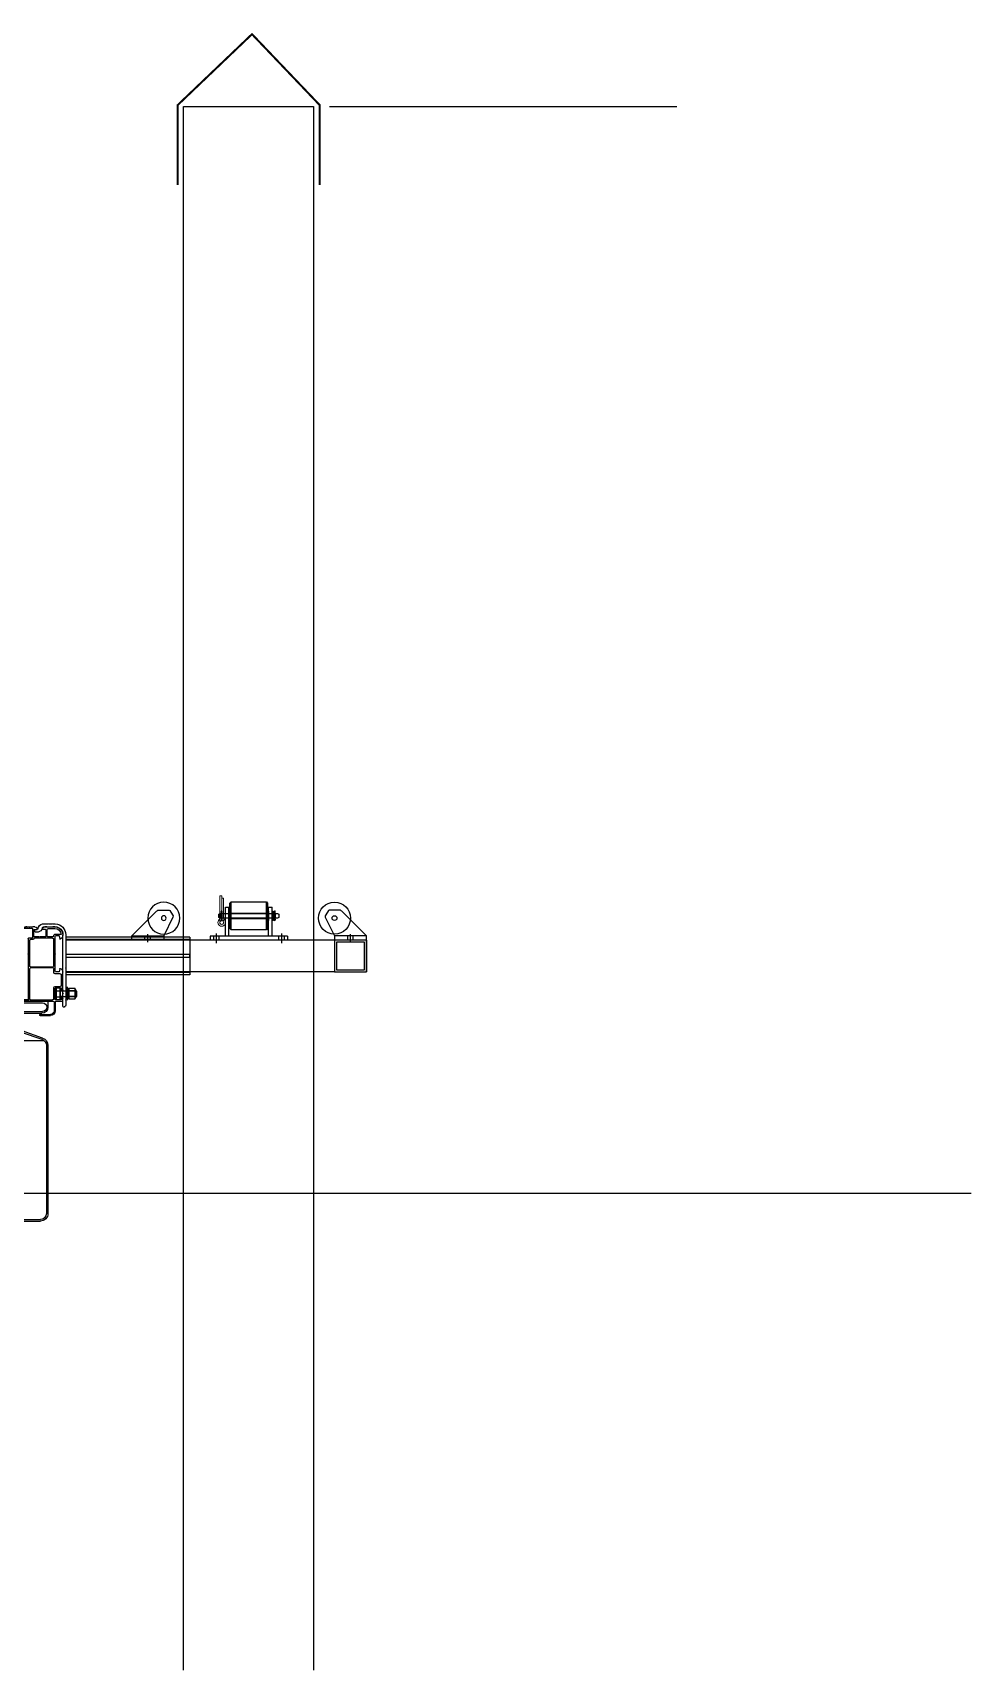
# Model space of a CAD drawing. Extents: x -259369 to -50372, y -155978 to 198088.
# Drawn here: x -103361 to -101015, y 12928 to 17023 of the extents above; entities that cross this region are included whole.
import ezdxf

# ---------------------------------------------------------------- set-up
doc = ezdxf.new("R2010")
doc.units = 0
doc.header["$LTSCALE"] = 1000
doc.header["$MEASUREMENT"] = 0
for name, pattern in [('( Border )', [21, 6, -3, 6, -3, 0, -3]), ('CENTER2', [28.575, 19.05, -3.175, 3.175, -3.175]), ('DASHED2', [9.525, 6.35, -3.175])]:
    doc.linetypes.add(name, pattern=pattern)
for name, color, linetype in [('PUB_DIM', 3, 'Continuous'), ('W-FLOAT_BOWL浮筒', 253, 'Continuous'), ('W-STEEL_FRAME钢架', 3, 'Continuous'), ('W-WOOD_FLOOR木地板', 30, 'Continuous'), ('ZJ', 251, 'Continuous'), ('中实线', 1, 'Continuous'), ('粗实线', 3, 'Continuous')]:
    doc.layers.add(name, color=color, linetype=linetype)
doc.layers.add('结构', color=52, linetype='Continuous', lineweight=18)
doc.layers.add('铝主梁170x129x4', color=210, linetype='Continuous', lineweight=25)

# ---------------------------------------------------------------- blocks, each defined once
blk = doc.blocks.new('A$C49B369EF')
at = {"color": 8}
for p, q in [((4, 203), (20.5, 203)), ((22.5, 124), (22.5, 191))]:
    blk.add_line(p, q, dxfattribs=at)
at = {"color": 3}
for p, q in [((17, 36), (2, 36)), ((19, 34), (19, 12)), ((22, 34), (22, 12)), ((57, 3), (31, 3)), ((58, 2), (58, 1)), ((47.4, 0), (31, 0)), ((57, 0), (48.6, 0))]:
    blk.add_line(p, q, dxfattribs=at)
at = {"color": 8, "ltscale": 0.5}
blk.add_arc((20.5, 201), 2, 0, 90, dxfattribs=at)
at = {"color": 3}
for centre, radius, start, end in [((2, 38), 2, 180, 270), ((17, 34), 2, 0, 90), ((31, 12), 12, 180, 270), ((31, 12), 9, 180, 270), ((57, 2), 1, 0, 90), ((57, 1), 1, 270, 0)]:
    blk.add_arc(centre, radius, start, end, dxfattribs=at)
at = {"color": 3, "ltscale": 0.5}
blk.add_arc((24, 34), 2, 90, 180, dxfattribs=at)
at = {"layer": '中实线', "color": 8, "linetype": 'ByBlock', "ltscale": 0.5}
for p, q in [((36, 218), (20, 218)), ((20, 218), (20, 218)), ((39, 199), (39, 215)), ((4, 203), (4, 203)), ((22.5, 199), (22.5, 201)), ((24.5, 197), (37, 197)), ((25.5, 194), (70.6, 194)), ((75.5, 190), (80.5, 190)), ((83.5, 187), (83.5, 125)), ((3.5, 76), (3.5, 101.5)), ((6.5, 104.5), (19.5, 104.5)), ((22.5, 107.5), (22.5, 117)), ((80.5, 122), (24.5, 122)), ((24.5, 119), (80.5, 119)), ((83.5, 116), (83.5, 42.5)), ((19.5, 73), (6.5, 73)), ((22.5, 42.5), (22.5, 70)), ((80.5, 39.5), (25.5, 39.5))]:
    blk.add_line(p, q, dxfattribs=at)
for centre, radius, start, end in [((20, 202.1), 15.9, 89.8166, 176.4472), ((36, 215), 3, 0, 90), ((24.5, 199), 2, 180, 269.9404), ((25.5, 191), 3, 90, 180), ((37, 199), 2, 269.9404, 0), ((70.6, 192), 2, 11.537, 90), ((75.5, 193), 3, 191.537, 270), ((80.5, 187), 3, 0, 90), ((24.5, 124), 2, 180, 270), ((80.5, 125), 3, 270, 0), ((6.5, 101.5), 3, 90, 180), ((19.5, 107.5), 3, 270, 0), ((24.5, 117), 2, 90, 180), ((80.5, 116), 3, 0, 90), ((6.5, 76), 3, 180, 270), ((19.5, 70), 3, 0, 90), ((25.5, 42.5), 3, 180, 270), ((80.5, 42.5), 3, 270, 0)]:
    blk.add_arc(centre, radius, start, end, dxfattribs=at)
at = {"layer": '粗实线', "linetype": 'ByBlock', "ltscale": 0.5}
for p, q in [((20, 222), (24.7, 222)), ((24.7, 222), (22.4, 222)), ((39.9, 222), (45, 222)), ((42.5, 214), (42.5, 198)), ((43.5, 215), (50.3, 215)), ((50.5, 219.5), (50.5, 215.2)), ((64.5, 215.2), (64.5, 219.5)), ((71.5, 215), (64.7, 215)), ((70, 222), (75.1, 222)), ((72.5, 198), (72.5, 214)), ((76, 218), (76, 194.5)), ((99.8, 219), (77, 219)), ((90.3, 222), (92.7, 222)), ((100, 219.5), (100, 219.2)), ((0, 200.4), (0, 202)), ((9.1, 199.2), (7.8, 191.8)), ((17, 200), (10.1, 200)), ((19, 155.1), (19, 198)), ((43.5, 197), (56.9, 197)), ((57.1, 196.9), (57.4, 196.6)), ((57.6, 196.6), (57.9, 196.9)), ((58.1, 197), (71.5, 197)), ((77, 193.5), (86, 193.5)), ((87, 192.5), (87, 155.1)), ((19, 111), (19, 153.9)), ((19.4, 154.6), (19.1, 154.9)), ((19.1, 154.1), (19.4, 154.4)), ((86.9, 154.9), (86.6, 154.6)), ((86.6, 154.4), (86.9, 154.1)), ((87, 153.9), (87, 153.9)), ((87, 153.9), (87, 89.8)), ((0, 89.8), (0, 108.6)), ((0, 74.4), (0, 88.7)), ((0.4, 89.4), (0.1, 89.7)), ((0.1, 88.8), (0.4, 89.1)), ((7.8, 117.2), (9.1, 109.8)), ((10.1, 109), (17, 109)), ((86.9, 89.7), (86.6, 89.4)), ((86.6, 89.1), (86.9, 88.8)), ((87, 88.7), (87, 39.5)), ((0, 64), (0, 74.4)), ((0, 38), (0, 42)), ((3.8, 61.5), (2.5, 61.5)), ((2.5, 47.5), (3.8, 47.5)), ((4, 68.5), (4, 61.7)), ((4, 47.3), (4, 40.5)), ((18, 69.5), (5, 69.5)), ((19, 55.1), (19, 68.5)), ((19, 40.5), (19, 53.9)), ((19.4, 54.6), (19.1, 54.9)), ((19.1, 54.1), (19.4, 54.4)), ((99, 36), (24, 36)), ((87.5, 39), (99, 39)), ((100, 38), (100, 37))]:
    blk.add_line(p, q, dxfattribs=at)
at = {"layer": '粗实线', "color": 3, "linetype": 'ByBlock', "ltscale": 0.5}
for p, q in [((5, 39.5), (18, 39.5)), ((47.9, 0.4), (47.6, 0.1)), ((48.4, 0.1), (48.1, 0.4))]:
    blk.add_line(p, q, dxfattribs=at)
at = {"layer": '粗实线', "linetype": 'ByBlock', "ltscale": 0.5}
for centre, radius, start, end in [((20, 202), 20, 90, 180), ((43.5, 214), 1, 90, 180), ((45.3, 215.4), 6.6, 38.3047, 92.8074), ((50.3, 215.2), 0.2, 270, 0.2741), ((69.7, 215.4), 6.6, 87.1926, 141.6953), ((64.7, 215.2), 0.2, 180, 270), ((71.5, 214), 1, 0, 90), ((77, 218), 1, 90, 180), ((92.1, 208.2), 13.8, 54.8394, 92.3815), ((99.8, 219.2), 0.2, 270, 0), ((9.9, 200.4), 9.84, 179.7094, 251.9861), ((6.8, 192), 1, 270, 349.7), ((10.1, 199), 1, 90, 169.7), ((17, 198), 2, 360, 90), ((43.5, 198), 1, 180, 270), ((56.9, 196.8), 0.2, 45, 90), ((57.5, 196.8), 0.2, 225, 315), ((58.1, 196.8), 0.2, 90, 135), ((71.5, 198), 1, 270, 0), ((77, 194.5), 1, 180, 270), ((86, 192.5), 1, 0, 90), ((19.2, 155.1), 0.2, 180, 225), ((19.2, 153.9), 0.2, 135, 180), ((19.2, 154.5), 0.2, 315, 45), ((86.8, 154.5), 0.2, 135, 225), ((86.8, 155.1), 0.2, 315, 0), ((86.8, 153.9), 0.2, 360, 45), ((10.1, 108.5), 10.1, 110.0422, 179.7055), ((0.2, 89.8), 0.2, 180, 225), ((0.2, 88.7), 0.2, 135, 180), ((0.2, 89.2), 0.2, 315, 45), ((6.8, 117), 1.03, 10.8147, 98.718), ((10.1, 110), 1, 190.3, 270), ((17, 111), 2, 270, 0), ((86.8, 89.2), 0.2, 135, 225), ((86.8, 89.8), 0.2, 315, 0), ((86.8, 88.7), 0.2, 360, 45), ((2.5, 64), 2.5, 180, 270), ((6.6, 42.3), 6.6, 128.3047, 182.8074), ((3.8, 61.7), 0.2, 270, 0), ((3.8, 47.3), 0.2, 0, 90), ((5, 68.5), 1, 90, 180), ((18, 68.5), 1, 0, 90), ((19.2, 55.1), 0.2, 180, 225), ((19.2, 53.9), 0.2, 135, 180), ((19.2, 54.5), 0.2, 315, 45), ((5, 40.5), 1, 180, 270), ((18, 40.5), 1, 270, 0), ((87, 39), 0.5, 90, 0), ((99, 38), 1, 0, 90), ((99, 37), 1, 270, 0)]:
    blk.add_arc(centre, radius, start, end, dxfattribs=at)
at = {"layer": '粗实线', "color": 3, "linetype": 'ByBlock', "ltscale": 0.5}
for centre, start, end in [((47.4, 0.2), 270, 315), ((48, 0.2), 45, 135), ((48.6, 0.2), 225, 270)]:
    blk.add_arc(centre, 0.2, start, end, dxfattribs=at)
at = {"layer": '结构', "color": 3, "linetype": 'ByBlock', "ltscale": 0.5}
for p, q in [((24.9, 221.9), (25.2, 221.5)), ((25.5, 221.5), (25.8, 221.9)), ((25.9, 222), (26.7, 222)), ((26.9, 221.9), (27.2, 221.5)), ((27.5, 221.5), (27.8, 221.9)), ((27.9, 222), (28.7, 222)), ((28.9, 221.9), (29.2, 221.5)), ((29.5, 221.5), (29.8, 221.9)), ((29.9, 222), (30.7, 222)), ((30.9, 221.9), (31.2, 221.5)), ((31.5, 221.5), (31.8, 221.9)), ((31.9, 222), (32.7, 222)), ((32.9, 221.9), (33.2, 221.5)), ((33.5, 221.5), (33.8, 221.9)), ((33.9, 222), (34.7, 222)), ((34.9, 221.9), (35.2, 221.5)), ((35.5, 221.5), (35.8, 221.9)), ((35.9, 222), (36.7, 222)), ((36.9, 221.9), (37.2, 221.5)), ((37.5, 221.5), (37.8, 221.9)), ((37.9, 222), (38.7, 222)), ((38.9, 221.9), (39.2, 221.5)), ((39.5, 221.5), (39.8, 221.9)), ((39.9, 222), (41.7, 222)), ((75.1, 222), (73.3, 222)), ((75.6, 221.5), (75.3, 221.9)), ((76.1, 221.9), (75.8, 221.5)), ((77.1, 222), (76.3, 222)), ((77.6, 221.5), (77.3, 221.9)), ((78.1, 221.9), (77.8, 221.5)), ((79.1, 222), (78.3, 222)), ((79.6, 221.5), (79.3, 221.9)), ((80.1, 221.9), (79.8, 221.5)), ((81.1, 222), (80.3, 222)), ((81.6, 221.5), (81.3, 221.9)), ((82.1, 221.9), (81.8, 221.5)), ((83.1, 222), (82.3, 222)), ((83.6, 221.5), (83.3, 221.9)), ((84.1, 221.9), (83.8, 221.5)), ((85.1, 222), (84.3, 222)), ((85.6, 221.5), (85.3, 221.9)), ((86.1, 221.9), (85.8, 221.5)), ((87.1, 222), (86.3, 222)), ((87.6, 221.5), (87.3, 221.9)), ((88.1, 221.9), (87.8, 221.5)), ((89.1, 222), (88.3, 222)), ((89.6, 221.5), (89.3, 221.9)), ((90.1, 221.9), (89.8, 221.5))]:
    blk.add_line(p, q, dxfattribs=at)
for centre, start, end in [((24.7, 221.8), 45, 90), ((25.3, 221.6), 225, 315), ((25.9, 221.8), 90, 135), ((26.7, 221.8), 45, 90), ((27.3, 221.6), 225, 315), ((27.9, 221.8), 90, 135), ((28.7, 221.8), 45, 90), ((29.3, 221.6), 225, 315), ((29.9, 221.8), 90, 135), ((30.7, 221.8), 45, 90), ((31.3, 221.6), 225, 315), ((31.9, 221.8), 90, 135), ((32.7, 221.8), 45, 90), ((33.3, 221.6), 225, 315), ((33.9, 221.8), 90, 135), ((34.7, 221.8), 45, 90), ((35.3, 221.6), 225, 315), ((35.9, 221.8), 90, 135), ((36.7, 221.8), 45, 90), ((37.3, 221.6), 225, 315), ((37.9, 221.8), 90, 135), ((38.7, 221.8), 45, 90), ((39.3, 221.6), 225, 315), ((39.9, 221.8), 90, 135), ((75.1, 221.8), 45, 90), ((75.7, 221.6), 225, 315), ((76.3, 221.8), 90, 135), ((77.1, 221.8), 45, 90), ((77.7, 221.6), 225, 315), ((78.3, 221.8), 90, 135), ((79.1, 221.8), 45, 90), ((79.7, 221.6), 225, 315), ((80.3, 221.8), 90, 135), ((81.1, 221.8), 45, 90), ((81.7, 221.6), 225, 315), ((82.3, 221.8), 90, 135), ((83.1, 221.8), 45, 90), ((83.7, 221.6), 225, 315), ((84.3, 221.8), 90, 135), ((85.1, 221.8), 45, 90), ((85.7, 221.6), 225, 315), ((86.3, 221.8), 90, 135), ((87.1, 221.8), 45, 90), ((87.7, 221.6), 225, 315), ((88.3, 221.8), 90, 135), ((89.1, 221.8), 45, 90), ((89.7, 221.6), 225, 315), ((90.3, 221.8), 90, 135)]:
    blk.add_arc(centre, 0.2, start, end, dxfattribs=at)
blk = doc.blocks.new('$matou$00000066')
for p, q in [((-400, 275, 0), (-400, 260, 0)), ((0, 275, 0), (-400, 275, 0)), ((0, 271, 0), (-386.4, 271, 0)), ((-338, 249, 0), (-386.4, 249, 0)), ((0, 275, 0), (400, 275, 0)), ((0, 271, 0), (386.4, 271, 0)), ((338, 249, 0), (386.4, 249, 0)), ((400, 275, 0), (400, 260, 0)), ((-338, 245, 0), (-385, 245, 0)), ((-330, 237, 0), (-330, 208.2, 0)), ((0, 205.3, 0), (-326.3, 205.3, 0)), ((-326, 237, 0), (-326, 208.2, 0)), ((0, 205.3, 0), (326.3, 205.3, 0)), ((326, 237, 0), (326, 208.2, 0)), ((330, 237, 0), (330, 208.2, 0)), ((338, 245, 0), (385, 245, 0)), ((-400, 163.9, 0), (-400, -256, 0)), ((-396, 164.7, 0), (-396, -256, 0)), ((-390.7, 176.1, 0), (0, 176.1, 0)), ((-386.6, 182.8, 0), (-335.4, 200.6, 0)), ((-385.9, 178.8, 0), (-334.1, 196.9, 0)), ((-50, 176.1, 0), (-50, -271, 0)), ((390.7, 176.1, 0), (0, 176.1, 0)), ((0, 176.1, 0), (0, -271, 0)), ((0, 176.1, 0), (0, -271, 0)), ((50, 176.1, 0), (50, -271, 0)), ((385.9, 178.8, 0), (334.1, 196.9, 0)), ((386.6, 182.8, 0), (335.4, 200.6, 0)), ((396, 164.7, 0), (396, -256, 0)), ((400, 163.9, 0), (400, -256, 0)), ((0, -271, 0), (-381, -271, 0)), ((0, -275, 0), (-381, -275, 0)), ((0, -271, 0), (381, -271, 0)), ((0, -275, 0), (381, -275, 0))]:
    blk.add_line(p, q)
at = {"elevation": 0}
for points in [[(-399.9, 275), (-330.3, 275)], [(-399.9, 275), (-330.3, 275)], [(399.9, 275), (330.3, 275)], [(399.9, 275), (330.3, 275)]]:
    blk.add_lwpolyline(points, dxfattribs=at)
for centre, radius, start, end in [((-385, 260, 0), 15, 180, 270), ((-386.4, 260, 0), 11, 90, 270), ((-338, 237, 0), 12, 0, 90), ((338, 237, 0), 12, 90, 180), ((385, 260, 0), 15, 270, 0), ((386.4, 260, 0), 11, 270, 90), ((-338, 237, 0), 8, 0, 90), ((-338, 208.2, 0), 8, 289.1798, 0), ((-338, 208.2, 0), 12, 289.1798, 0), ((338, 208.2, 0), 12, 180, 250.8202), ((338, 237, 0), 8, 90, 180), ((338, 208.2, 0), 8, 180, 250.8202), ((-380, 163.9, 0), 20, 109.1798, 180), ((-381, 164.7, 0), 15, 109.1798, 180), ((381, 164.7, 0), 15, 0, 70.8202), ((380, 163.9, 0), 20, 0, 70.8202), ((-381, -256, 0), 19, 180, 270), ((-381, -256, 0), 15, 180, 270), ((381, -256, 0), 15, 270, 0), ((381, -256, 0), 19, 270, 0)]:
    blk.add_arc(centre, radius, start, end)
blk = doc.blocks.new('*U657')
blk.add_lwpolyline([(-12, 0), (-12, 2.5), (12, 2.5), (12, 0)], close=True)
blk = doc.blocks.new('Split_Pins_GB91')
at = {"color": 8, "linetype": 'Continuous', "lineweight": 15}
for p, q in [((-3.4, 6.3), (-6.9, 3.1)), ((0, 4.7), (0, -4.7)), ((-3.4, -6.3), (-6.9, -3.1))]:
    blk.add_line(p, q, dxfattribs=at)
at = {"color": 7, "linetype": 'Continuous', "lineweight": 15}
for p, q in [((50, 4.7), (0, 4.7)), ((0, 0), (56.3, 0)), ((50, 4.7), (50, 0)), ((56.3, -4.7), (56.3, 0)), ((0, -4.7), (56.3, -4.7))]:
    blk.add_line(p, q, dxfattribs=at)
for centre, radius, start, end in [((-10.5, 0), 9.5, 41.3178, 318.6822), ((-10.5, 0), 4.75, 41.3178, 318.6822), ((0, 9.2), 9.23, 221.3178, 270), ((0, -9.2), 9.23, 90, 138.6822), ((0, 9.2), 4.48, 221.3178, 270), ((0, -9.2), 4.48, 90, 138.6822)]:
    blk.add_arc(centre, radius, start, end, dxfattribs=at)
blk = doc.blocks.new('5632.')
for p, q in [((865980.9, -129928.5), (865973.8, -129939)), ((866075.8, -129992.1), (866013.8, -129930.1)), ((865972.8, -129944.8), (865995.8, -129992.1))]:
    blk.add_line(p, q)
at = {"color": 0}
for p, q in [((866006.7, -129927.1), (865984.3, -129927.1)), ((866075.8, -129992.1), (865995.8, -129992.1)), ((865995.8, -129992.1), (865995.8, -130002.1)), ((865995.8, -130002.1), (866075.8, -130002.1)), ((866075.8, -130002.1), (866075.8, -129992.1))]:
    blk.add_line(p, q, dxfattribs=at)
for radius in [40, 6]:
    blk.add_circle((865995.8, -129947.3), radius)
for centre, radius, start, end in [((865984.3, -129932.1), 5, 90, 133.9435), ((866006.7, -129937.1), 10, 45, 90), ((865977.3, -129942.6), 5, 133.9435, 206)]:
    blk.add_arc(centre, radius, start, end)
blk = doc.blocks.new('0321')
for p, q in [((652261.3, -254661.7), (652261.3, -254971.4)), ((652261.3, -254661.7), (652269.3, -254661.7)), ((652269.3, -254661.7), (652269.3, -254971.4)), ((652261.3, -254971.4), (652269.3, -254971.4))]:
    blk.add_line(p, q)
blk = doc.blocks.new('891')
at = {"color": 0, "ltscale": 0.5}
blk.add_line((-1486542.7, 1377887.1), (-1486570.9, 1377887.1), dxfattribs=at)
at = {"color": 0, "lineweight": 5}
for p, q in [((-1486591.7, 1377686.1), (-1486593.6, 1377686.1)), ((-1486592.4, 1377685.9), (-1486592.4, 1377685.9))]:
    blk.add_line(p, q, dxfattribs=at)
at = {"color": 0, "ltscale": 0.5}
blk.add_arc((-1486542.7, 1377885.1), 2, 64.2042, 90, dxfattribs=at)
at = {"color": 0, "lineweight": 25}
for centre, radius, start, end in [((-1486593.6, 1377688.1), 2, 246.4591, 270), ((-1486591.7, 1377687.1), 1, 270, 311.3814), ((-1486592.4, 1377687.9), 2, 311.3814, 0)]:
    blk.add_arc(centre, radius, start, end, dxfattribs=at)
at = {"layer": '粗实线', "color": 0, "linetype": 'ByBlock', "ltscale": 0.5}
for p, q in [((-1486597.4, 1377867.1), (-1486597.4, 1377784.7)), ((-1486528.2, 1377873.7), (-1486521.4, 1377873.7)), ((-1486521.4, 1377879.7), (-1486525.5, 1377879.7)), ((-1486520.4, 1377874.7), (-1486520.4, 1377878.7)), ((-1486597.4, 1377783.5), (-1486597.4, 1377704.7)), ((-1486597.4, 1377703.5), (-1486597.4, 1377690.9))]:
    blk.add_line(p, q, dxfattribs=at)
for centre, radius, start, end in [((-1486570.4, 1377867.1), 27, 91.5188, 180), ((-1486570.4, 1377867.1), 20, 91.5188, 180), ((-1486544.9, 1377880.5), 7.1, 37.6327, 64.2042), ((-1486542.2, 1377879.6), 14.8, 7.196, 79.5045), ((-1486540.9, 1377883.6), 2, 5.0412, 37.6327), ((-1486526.3, 1377886.4), 12.9, 191.5156, 261.5695), ((-1486525.5, 1377881.7), 2, 186.8775, 270), ((-1486521.4, 1377878.7), 1, 0, 90), ((-1486521.4, 1377874.7), 1, 270, 0)]:
    blk.add_arc(centre, radius, start, end, dxfattribs=at)
at = {"layer": '结构', "color": 0, "linetype": 'ByBlock', "lineweight": 0, "ltscale": 0.5}
for points in [[(-1486564.5, 1377894.1, 0.198912), (-1486564.6, 1377894.1), (-1486564.9, 1377893.6, -0.414214), (-1486565.2, 1377893.6), (-1486565.5, 1377894.1, 0.198912), (-1486565.7, 1377894.1)], [(-1486562.5, 1377894.1, 0.198912), (-1486562.6, 1377894.1), (-1486562.9, 1377893.6, -0.414214), (-1486563.2, 1377893.6), (-1486563.5, 1377894.1, 0.198912), (-1486563.7, 1377894.1)], [(-1486560.5, 1377894.1, 0.198912), (-1486560.6, 1377894.1), (-1486560.9, 1377893.6, -0.414214), (-1486561.2, 1377893.6), (-1486561.5, 1377894.1, 0.198912), (-1486561.7, 1377894.1)], [(-1486558.5, 1377894.1, 0.198912), (-1486558.6, 1377894.1), (-1486558.9, 1377893.6, -0.414214), (-1486559.2, 1377893.6), (-1486559.5, 1377894.1, 0.198912), (-1486559.7, 1377894.1)], [(-1486556.5, 1377894.1, 0.198912), (-1486556.6, 1377894.1), (-1486556.9, 1377893.6, -0.414214), (-1486557.2, 1377893.6), (-1486557.5, 1377894.1, 0.198912), (-1486557.7, 1377894.1)], [(-1486554.5, 1377894.1, 0.198912), (-1486554.6, 1377894.1), (-1486554.9, 1377893.6, -0.414214), (-1486555.2, 1377893.6), (-1486555.5, 1377894.1, 0.198912), (-1486555.7, 1377894.1)], [(-1486552.5, 1377894.1, 0.198912), (-1486552.6, 1377894.1), (-1486552.9, 1377893.6, -0.414214), (-1486553.2, 1377893.6), (-1486553.5, 1377894.1, 0.198912), (-1486553.7, 1377894.1)], [(-1486550.5, 1377894.1, 0.198912), (-1486550.6, 1377894.1), (-1486550.9, 1377893.6, -0.414214), (-1486551.2, 1377893.6), (-1486551.5, 1377894.1, 0.198912), (-1486551.7, 1377894.1)]]:
    blk.add_lwpolyline(points, format="xyb", dxfattribs=at)
at = {"layer": '铝主梁170x129x4', "color": 0, "lineweight": 25}
for p, q in [((-1486590.4, 1377720.2), (-1486590.4, 1377867.1)), ((-1486565.7, 1377894.1), (-1486571.1, 1377894.1)), ((-1486563.6, 1377894.1), (-1486564.5, 1377894.1)), ((-1486561.6, 1377894.1), (-1486562.5, 1377894.1)), ((-1486559.6, 1377894.1), (-1486560.5, 1377894.1)), ((-1486557.6, 1377894.1), (-1486558.5, 1377894.1)), ((-1486555.6, 1377894.1), (-1486556.5, 1377894.1)), ((-1486553.6, 1377894.1), (-1486554.5, 1377894.1)), ((-1486551.6, 1377894.1), (-1486552.5, 1377894.1)), ((-1486539.5, 1377894.1), (-1486550.5, 1377894.1)), ((-1486597, 1377784.3), (-1486597.3, 1377784.6)), ((-1486597.3, 1377783.7), (-1486597, 1377784)), ((-1486597, 1377704.3), (-1486597.3, 1377704.6)), ((-1486597.3, 1377703.7), (-1486597, 1377704)), ((-1486590.7, 1377719.8), (-1486590.4, 1377720.1)), ((-1486590.4, 1377719.2), (-1486590.7, 1377719.5)), ((-1486590.4, 1377687.9), (-1486590.4, 1377719))]:
    blk.add_line(p, q, dxfattribs=at)
for centre, radius, start, end in [((-1486597.2, 1377784.7), 0.2, 180, 225), ((-1486597.2, 1377783.5), 0.2, 135, 180), ((-1486597.2, 1377784.1), 0.2, 315, 45), ((-1486597.2, 1377704.7), 0.2, 180, 225), ((-1486597.2, 1377703.5), 0.2, 135, 180), ((-1486592.4, 1377690.9), 5, 180, 246.4591), ((-1486597.2, 1377704.1), 0.2, 315, 45), ((-1486590.6, 1377719.6), 0.2, 135, 225), ((-1486590.6, 1377720.2), 0.2, 315, 0), ((-1486590.6, 1377719), 0.2, 0, 45)]:
    blk.add_arc(centre, radius, start, end, dxfattribs=at)

msp = doc.modelspace()

# ---------------------------------------------------------------- linework, layer by layer
at = {"color": 0}
for p, q in [((-102879.88, 14764.03), (-102879.88, 14836.42)), ((-102879.88, 14836.42), (-102870.88, 14836.42)), ((-102870.88, 14764.03), (-102870.88, 14836.42)), ((-102771.88, 14764.03), (-102771.88, 14836.42)), ((-102771.88, 14836.42), (-102762.88, 14836.42)), ((-102762.88, 14764.03), (-102762.88, 14836.42)), ((-102896.38, 14818.69), (-102893.38, 14820.42)), ((-102896.38, 14810.15), (-102896.38, 14818.69)), ((-102893.38, 14808.42), (-102896.38, 14810.15)), ((-102893.38, 14820.42), (-102749.38, 14820.42)), ((-102749.38, 14808.42), (-102893.38, 14808.42)), ((-102891.42, 14808.42), (-102891.42, 14820.42)), ((-102754.38, 14808.42), (-102754.38, 14820.42)), ((-102749.38, 14820.42), (-102746.38, 14818.69)), ((-102746.38, 14810.15), (-102749.38, 14808.42)), ((-102746.38, 14818.69), (-102746.38, 14810.15)), ((-102606.88, 14754.03), (-103278.9, 14754.03)), ((-102917.88, 14764.03), (-102917.88, 14754.03)), ((-102895.88, 14764.03), (-102917.88, 14764.03)), ((-102724.88, 14754.03), (-102917.88, 14754.03)), ((-102724.88, 14764.03), (-102903.06, 14764.03)), ((-102606.88, 14674.03), (-103278.9, 14674.03))]:
    msp.add_line(p, q, dxfattribs=at)
for p, q in [((-102868.38, 14846.42), (-102865.38, 14849.42)), ((-102868.38, 14782.42), (-102868.38, 14846.42)), ((-102865.38, 14849.42), (-102777.38, 14849.42)), ((-102865.38, 14779.42), (-102865.38, 14849.42)), ((-102777.38, 14849.42), (-102774.38, 14846.42)), ((-102777.38, 14779.42), (-102777.38, 14849.42)), ((-102774.38, 14846.42), (-102774.38, 14782.42)), ((-102865.38, 14779.42), (-102868.38, 14782.42)), ((-102777.38, 14779.42), (-102865.38, 14779.42)), ((-102774.38, 14782.42), (-102777.38, 14779.42)), ((-102526.88, 14754.03), (-102526.88, 14674.03))]:
    msp.add_line(p, q)
at = {"color": 7, "linetype": 'Continuous', "lineweight": 15}
for p, q in [((-102758.33, 14824.42), (-102758.33, 14808.42)), ((-102758.33, 14824.42), (-102756.88, 14824.42)), ((-102755.43, 14826.93), (-102756.88, 14826.93)), ((-102756.88, 14808.42), (-102756.88, 14826.93)), ((-102755.43, 14808.42), (-102755.43, 14826.93))]:
    msp.add_line(p, q, dxfattribs=at)
at = {"linetype": 'DASHED2'}
for p, q in [((-102865.38, 14821.42), (-102774.38, 14821.42)), ((-102865.38, 14807.42), (-102774.38, 14807.42)), ((-103080.88, 14754.03), (-103080.88, 14764.03)), ((-103066.88, 14754.03), (-103066.88, 14764.03)), ((-102909.88, 14764.03), (-102909.88, 14754.03)), ((-102895.88, 14764.03), (-102895.88, 14754.03)), ((-102746.88, 14764.03), (-102746.88, 14754.03)), ((-102732.88, 14764.03), (-102732.88, 14754.03)), ((-102573.88, 14754.03), (-102573.88, 14764.03)), ((-102559.88, 14754.03), (-102559.88, 14764.03))]:
    msp.add_line(p, q, dxfattribs=at)
at = {"color": 8, "linetype": 'Continuous', "lineweight": 15}
for p, q in [((-102758.79, 14807.39), (-102757.83, 14806.31)), ((-102758.33, 14808.42), (-102755.43, 14808.42)), ((-102754.96, 14807.39), (-102755.92, 14806.31))]:
    msp.add_line(p, q, dxfattribs=at)
at = {"color": 4}
for p, q in [((-102968.9, 14761.53), (-103278.9, 14761.53)), ((-102968.9, 14761.53), (-102968.9, 14666.53)), ((-102968.9, 14666.53), (-103278.9, 14666.53))]:
    msp.add_line(p, q, dxfattribs=at)
at = {"color": 253, "linetype": 'CENTER2', "true_color": 0xadadad}
for p, q in [((-102968.9, 14755.53), (-103278.9, 14755.53)), ((-102968.9, 14672.53), (-103278.9, 14672.53))]:
    msp.add_line(p, q, dxfattribs=at)
at = {"color": 3, "linetype": 'CENTER2', "ltscale": 0.5}
for p, q in [((-103073.88, 14749.03), (-103073.88, 14769.03)), ((-102902.88, 14770.13), (-102902.88, 14745.83)), ((-102739.88, 14770.13), (-102739.88, 14745.83)), ((-102566.88, 14749.03), (-102566.88, 14769.03))]:
    msp.add_line(p, q, dxfattribs=at)
at = {"color": 0, "linetype": '( Border )'}
msp.add_line((-102724.88, 14764.03), (-102724.88, 14754.03), dxfattribs=at)
at = {"const_width": 5}
msp.add_lwpolyline([(-102999.06, 16641.98), (-102999.06, 16841.98), (-102813.24, 17019.28), (-102644.06, 16841.98), (-102644.06, 16641.98)], dxfattribs=at)
for points in [[(-102606.88, 14754.03), (-102606.88, 14674.03), (-102526.88, 14674.03), (-102526.88, 14754.03)], [(-102601.88, 14749.03), (-102601.88, 14679.03), (-102531.88, 14679.03), (-102531.88, 14749.03)]]:
    msp.add_lwpolyline(points, close=True)
at = {"color": 0}
for centre in [(-102888.92, 14814.42), (-102756.88, 14814.42)]:
    msp.add_circle(centre, 1.6, dxfattribs=at)
at = {"color": 7, "linetype": 'Continuous', "lineweight": 15}
for centre, radius, start, end in [((-102756.88, 14805.22), 2.9, 131.31782, 48.68218), ((-102759.69, 14808.42), 1.37, 311.31782, 0), ((-102756.88, 14805.22), 1.45, 131.31782, 48.68218), ((-102759.69, 14808.42), 2.82, 311.31782, 0), ((-102754.06, 14808.42), 2.82, 180, 228.68218), ((-102754.06, 14808.42), 1.37, 180, 228.68218)]:
    msp.add_arc(centre, radius, start, end, dxfattribs=at)
at = {"layer": 'PUB_DIM'}
for p, q in [((-102619.73, 16838.71), (-101750.74, 16838.71)), ((-103278.9, 14754.03), (-103278.9, 14674.03)), ((-106442.74, 14120.61), (-101014.75, 14120.61))]:
    msp.add_line(p, q, dxfattribs=at)
at = {"layer": 'W-STEEL_FRAME钢架'}
for p, q in [((-103304.27, 14630.2), (-103302.94, 14633.53)), ((-103304.27, 14630.2), (-103304.27, 14608.87)), ((-103304.27, 14630.2), (-103302.94, 14626.87)), ((-103302.94, 14626.87), (-103304.27, 14619.53)), ((-103304.27, 14619.53), (-103302.94, 14612.2)), ((-103302.94, 14626.87), (-103292.94, 14626.87)), ((-103255.96, 14627.32), (-103270.62, 14627.32)), ((-103254.62, 14630.66), (-103255.96, 14633.99)), ((-103254.62, 14630.66), (-103255.96, 14627.32)), ((-103255.96, 14627.32), (-103254.62, 14619.99)), ((-103254.62, 14619.99), (-103255.96, 14612.66)), ((-103254.62, 14630.66), (-103254.62, 14609.32)), ((-103304.27, 14608.87), (-103302.94, 14612.2)), ((-103304.27, 14608.87), (-103302.94, 14605.53)), ((-103302.94, 14612.2), (-103292.94, 14612.2)), ((-103255.96, 14612.66), (-103270.62, 14612.66)), ((-103254.62, 14609.32), (-103255.96, 14612.66)), ((-103254.62, 14609.32), (-103255.96, 14605.99))]:
    msp.add_line(p, q, dxfattribs=at)
for points in [[(-103302.94, 14633.53), (-103302.94, 14605.53), (-103292.94, 14605.53), (-103292.94, 14633.53)], [(-103292.94, 14625.99), (-103292.94, 14612.99), (-103251.29, 14612.99), (-103251.29, 14625.99)], [(-103276.62, 14634.99), (-103276.62, 14604.99), (-103273.96, 14604.99), (-103273.96, 14634.99)], [(-103255.96, 14633.99), (-103255.96, 14605.99), (-103270.62, 14605.99), (-103270.62, 14633.99)]]:
    msp.add_lwpolyline(points, close=True, dxfattribs=at)
at = {"layer": 'ZJ', "color": 1, "linetype": 'Continuous'}
msp.add_lwpolyline([(-102984.55, 12927.9), (-102984.55, 16838.71), (-102659.55, 16838.71), (-102659.55, 12927.9)], dxfattribs=at)

# ---------------------------------------------------------------- block references
at = {"xscale": -1}
for name, p, rotation in [('Split_Pins_GB91', (-102888.88, 14808.42), 270), ('*U657', (-102887.92, 14814.42), 90), ('*U657', (-102868.38, 14814.42), 90)]:
    msp.add_blockref(name, p, dxfattribs=dict(at, rotation=rotation))
msp.add_blockref('5632.', (762961.95, 144756.15), dxfattribs=at)
at = {"rotation": 270}
for name, p in [('*U657', (-102774.38, 14814.42)), ('*U657', (-102762.88, 14814.42)), ('0321', (151692.47, 666979.28))]:
    msp.add_blockref(name, p, dxfattribs=at)
msp.add_blockref('5632.', (-968602.7, 144756.15))
at = {"color": 0, "lineweight": 5, "xscale": -1}
msp.add_blockref('A$C49B369EF', (-103286.27, 14565.03), dxfattribs=at)
at = {"layer": 'W-FLOAT_BOWL浮筒', "yscale": -1, "rotation": 180}
msp.add_blockref('$matou$00000066', (-103723.48, 14326.03), dxfattribs=at)
at = {"layer": 'W-WOOD_FLOOR木地板', "xscale": -1}
msp.add_blockref('891', (-1589876.29, -1363099.72), dxfattribs=at)

doc.saveas('drawing.dxf')
